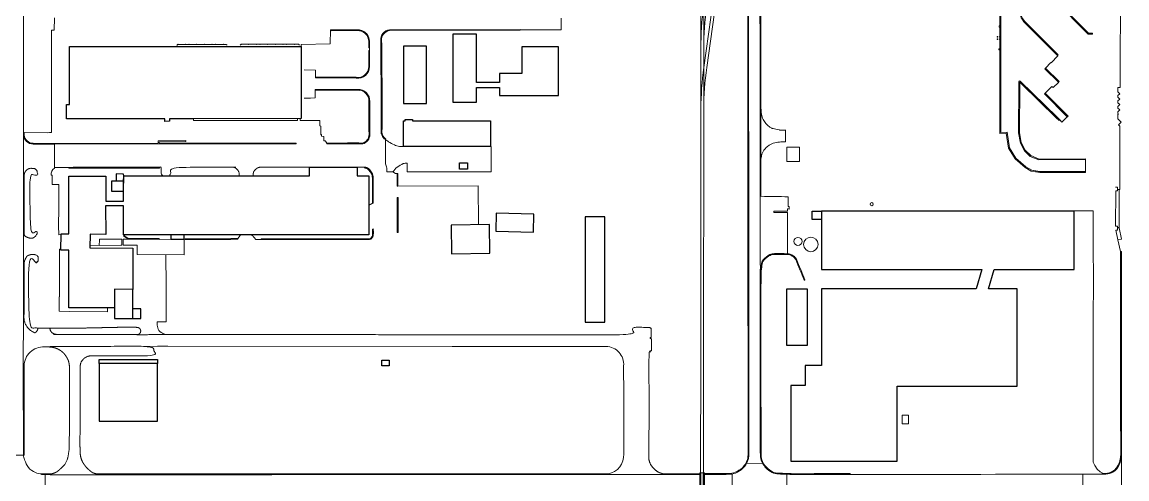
# Model space of a CAD drawing. Header units: millimetres. Extents: x 0 to 840, y 0 to 594.
# Drawn here: x 712.46 to 747.26, y 141.43 to 155.8 of the extents above; entities that cross this region are included whole.
import ezdxf

# ---------------------------------------------------------------- set-up
doc = ezdxf.new("R2010")
doc.units = ezdxf.units.MM
doc.layers.add('AC-0000-BESTAAND-co-06', color=1, linetype='Continuous')

msp = doc.modelspace()

# ---------------------------------------------------------------- linework, layer by layer
at = {"layer": 'AC-0000-BESTAAND-co-06', "linetype": 'Continuous', "lineweight": 13, "transparency": 33554687}
for p, q in [((729.442, 155.927), (729.442, 155.562)), ((724.033, 155.562), (729.442, 155.562)), ((721.348, 154.3), (721.706, 154.291)), ((721.219, 152.766), (721.219, 152.708)), ((746.971, 149.342), (747.024, 149.343)), ((747.019, 149.329), (746.971, 149.32)), ((719.252, 148.971), (719.349, 149.111)), ((747.098, 140.255), (747.094, 142.23)), ((735.282, 141.915), (735.789, 141.922)), ((736.552, 141.576), (736.556, 141.202))]:
    msp.add_line(p, q, dxfattribs=at)
at = {"layer": 'AC-0000-BESTAAND-co-06', "linetype": 'Continuous', "lineweight": 13, "transparency": 33554687, "flags": 128}
for points in [[(733.847, 154.975), (733.846, 162.846), (733.846, 164.163), (733.855, 180.526), (733.857, 181.816), (733.856, 183.302), (733.855, 184.029), (733.855, 185.349), (733.86, 189.422), (733.859, 191.528), (733.86, 192.82), (733.862, 199.331), (733.86, 200.628), (733.862, 201.931), (733.857, 220.789)], [(733.938, 154.975), (733.935, 156.29), (733.938, 162.847), (733.938, 164.162), (733.948, 181.824), (733.948, 182.005), (733.947, 183.304), (733.944, 184.02), (733.942, 185.344), (733.951, 189.418), (733.95, 191.526), (733.95, 192.834), (733.952, 199.332), (733.952, 201.936), (733.947, 220.791)], [(712.515, 161.717), (712.507, 160.647), (712.506, 157.796), (712.511, 156.608), (712.508, 156.37), (712.506, 156.341), (712.507, 152.327), (712.507, 152.241), (712.505, 152.099), (712.504, 150.974), (712.506, 149.202), (712.506, 148.229), (712.505, 146.618), (712.506, 146.593), (712.503, 144.986)], [(735.738, 150.322), (735.714, 150.322), (735.711, 150.555), (735.709, 153.99), (735.707, 157.51), (735.709, 160.357), (735.708, 160.391), (735.707, 160.572), (735.731, 160.571), (735.732, 160.399), (735.731, 157.51), (735.733, 153.99), (735.735, 150.555), (735.738, 150.322)], [(747.05, 153.747), (747.058, 157.109)], [(713.387, 152.325), (713.387, 155.546), (713.477, 155.553), (713.489, 155.933)], [(743.29, 156.18), (743.291, 153.752), (743.289, 152.331), (743.491, 152.337), (743.566, 151.847), (743.762, 151.524), (744.077, 151.245), (744.268, 151.14), (744.523, 151.097), (745.963, 151.097), (745.963, 151.068), (745.604, 151.068), (744.52, 151.067), (744.253, 151.114), (744.058, 151.223), (743.742, 151.502), (743.535, 151.841), (743.466, 152.307), (743.258, 152.301), (743.262, 153.751), (743.261, 154.925)], [(743.26, 155.681), (743.26, 156.204)], [(722.179, 155.556), (722.173, 155.115), (721.257, 155.1), (721.257, 155.038)], [(743.261, 155.351), (743.26, 155.645)], [(744.019, 155.809), (745.073, 154.748), (745.088, 154.736), (744.877, 154.525), (744.873, 154.53), (744.705, 154.358), (744.684, 154.337), (745.106, 153.911), (745.109, 153.907), (744.941, 153.74), (744.903, 153.775), (744.691, 153.564), (744.668, 153.543), (745.348, 152.866), (745.386, 152.826), (745.214, 152.657), (745.147, 152.724), (745.063, 152.809), (743.907, 153.947), (743.869, 153.957), (743.856, 153.925), (743.856, 153.825), (743.853, 152.314), (743.909, 151.997), (744.038, 151.754), (744.217, 151.579), (744.494, 151.465), (745.951, 151.475)], [(743.261, 155.273), (743.261, 155.333)], [(743.261, 154.961), (743.261, 155.255)], [(713.868, 152.758), (713.867, 153.205), (713.961, 153.205), (713.959, 155.032), (721.257, 155.038)], [(717.334, 155.071), (717.364, 155.101), (718.894, 155.102), (718.924, 155.072)], [(721.203, 155.075), (721.173, 155.105), (719.361, 155.105), (719.331, 155.075)], [(747.05, 153.747), (746.982, 153.747), (746.981, 153.605), (747.038, 153.548), (746.981, 153.489), (746.981, 153.437), (747.037, 153.378), (746.981, 153.32), (746.981, 153.267), (747.039, 153.208), (746.98, 153.152), (746.98, 153.099), (747.038, 153.038), (746.979, 152.981), (746.98, 152.929), (746.995, 152.912), (746.98, 152.894), (746.979, 152.758), (747.081, 152.657), (746.996, 152.573), (747.038, 152.529), (747.044, 150.538), (746.969, 150.538), (746.969, 150.613), (746.904, 150.612)], [(733.927, 139.647), (733.927, 140.965), (733.93, 145.963), (733.936, 152.104), (733.937, 153.063)], [(735.747, 151.527), (735.735, 151.525), (735.734, 153.06), (735.741, 153.06)], [(736.514, 152.405), (736.322, 152.405), (736.322, 152.413), (736.247, 152.423), (736.208, 152.43), (736.159, 152.44), (736.118, 152.451), (736.095, 152.46), (736.078, 152.467), (736.062, 152.475), (736.042, 152.485), (736.016, 152.5), (735.992, 152.517), (735.965, 152.538), (735.932, 152.567), (735.887, 152.614), (735.845, 152.67), (735.81, 152.733), (735.79, 152.783), (735.767, 152.852), (735.755, 152.906), (735.747, 152.957), (735.742, 153.011), (735.741, 153.037), (735.741, 153.06), (735.734, 153.06)], [(713.868, 152.758), (716.96, 152.761), (716.96, 152.68), (717.105, 152.681), (717.105, 152.762), (717.867, 152.762), (717.867, 152.702), (721.14, 152.706), (721.14, 152.766)], [(713.387, 152.325), (713.332, 152.324), (713.253, 152.323), (712.531, 152.327), (712.507, 152.327)], [(736.514, 152.41), (736.514, 152.405), (736.513, 152.036)], [(745.963, 151.097), (745.96, 151.475)], [(713.936, 151.233), (716.798, 151.236), (716.798, 151.212), (713.936, 151.209), (713.936, 151.233)], [(724.147, 151.093), (724.229, 151.044), (724.28, 151.044), (724.28, 150.642), (726.826, 150.649), (726.837, 149.453), (726.837, 149.427)], [(712.506, 149.202), (712.504, 150.974), (712.532, 150.974), (712.53, 149.205), (712.506, 149.202)], [(746.97, 150.538), (746.969, 150.492), (746.913, 150.492), (746.903, 149.381), (746.971, 149.381), (746.971, 149.261), (746.912, 149.261), (746.978, 148.95), (747.06, 148.585), (747.091, 148.586), (747.094, 142.23)], [(747.024, 150.538), (747.024, 149.343), (747.019, 149.329), (747.096, 148.977), (746.978, 148.95)], [(724.279, 150.28), (724.28, 149.178), (724.31, 149.178), (724.311, 149.199), (724.31, 150.28), (724.279, 150.28)], [(745.605, 148.022), (745.604, 149.858), (745.613, 149.861), (745.726, 149.863), (746.205, 149.863), (746.205, 148.251), (746.207, 148.188), (746.2, 145.924), (746.204, 141.959), (746.252, 141.854), (746.328, 141.741), (746.42, 141.655), (746.484, 141.621), (746.484, 141.604), (746.486, 141.58)], [(714.89, 148.779), (714.602, 148.789)], [(712.529, 146.618), (712.53, 148.234), (712.506, 148.236), (712.505, 146.618), (712.529, 146.618)], [(712.139, 145.359), (712.138, 142.931), (712.14, 142.182), (712.505, 142.183), (712.503, 144.986)], [(740.389, 143.169), (740.388, 143.436), (740.18, 143.435), (740.183, 143.166), (740.389, 143.169)], [(713.073, 141.594), (713.074, 141.568), (713.187, 141.566), (713.353, 141.562), (713.354, 141.587), (713.187, 141.59), (713.073, 141.594)], [(733.756, 141.573), (732.648, 141.571), (730.925, 141.567), (714.845, 141.562), (713.353, 141.562), (713.187, 141.566)], [(732.648, 141.571), (733.81, 141.573), (733.81, 141.597), (732.648, 141.595), (732.648, 141.571)], [(733.831, 141.146), (733.811, 141.146), (733.81, 141.624), (733.83, 141.624), (733.831, 141.146)], [(733.811, 141.194), (733.81, 141.573)], [(733.921, 141.145), (733.845, 141.145), (733.847, 141.624), (733.921, 141.625), (733.921, 141.145)], [(733.954, 141.145), (733.936, 141.145), (733.936, 141.625), (733.954, 141.624), (733.954, 141.145)], [(733.954, 141.194), (733.954, 141.573)], [(734.828, 141.585), (734.828, 141.168)], [(745.871, 141.577), (745.88, 141.202), (745.602, 141.204)]]:
    msp.add_lwpolyline(points, dxfattribs=at)
for points in [[(747.264, 161.149, -0.13386), (747.078, 160.9), (747.077, 160.9, -0.14055), (746.969, 160.852), (746.969, 160.852), (746.529, 160.86), (746.47, 160.856), (746.169, 160.831), (744.407, 160.688), (744.407, 160.688, 0.180491), (743.622, 160.371), (743.622, 160.371, 0.168279), (743.296, 159.695), (743.296, 159.695), (743.29, 156.18), (743.291, 153.752), (743.289, 152.331), (743.491, 152.337), (743.566, 151.847), (743.762, 151.524), (744.077, 151.245), (744.267, 151.14), (744.523, 151.096), (745.954, 151.096)], [(733.847, 153.066), (733.847, 154.975), (733.847, 154.975, -0.036831), (733.935, 156.29), (733.935, 156.29), (734.051, 157.088), (734.237, 158.392), (734.462, 159.952)], [(734.141, 157.074), (734.026, 156.282), (734.026, 156.282, 0.03758), (733.938, 154.975), (733.938, 154.975), (733.937, 154.375), (733.937, 153.063)], [(733.837, 140.966), (733.84, 145.967), (733.846, 152.104), (733.847, 153.066), (733.847, 153.066, -0.034508), (733.937, 154.375), (733.937, 154.375), (734.236, 156.474)], [(733.937, 153.063, -0.035458), (734.028, 154.374), (734.028, 154.374), (734.329, 156.481)], [(721.706, 154.291), (721.703, 154.044), (722.989, 154.041), (722.989, 154.041, 0.463989), (723.41, 154.401), (723.41, 154.401), (723.407, 154.913), (723.407, 154.941)], [(721.349, 153.41), (721.554, 153.414), (721.697, 153.416), (721.697, 153.679), (723.034, 153.681), (723.034, 153.681, -0.459051), (723.415, 153.301), (723.415, 153.301), (723.417, 152.261), (723.417, 152.261, -0.344817), (723.193, 151.97), (723.193, 151.97), (723.068, 151.975), (722.059, 151.974), (722.061, 151.998), (722.024, 152.055), (722.023, 152.071), (721.969, 152.071), (721.969, 152.208), (721.959, 152.208), (721.897, 152.21), (721.895, 152.261), (721.879, 152.26), (721.879, 152.529), (721.844, 152.535), (721.843, 152.708), (721.548, 152.708), (721.219, 152.708)], [(712.507, 152.327), (712.507, 152.241), (712.507, 152.241, 0.391313), (712.814, 151.966), (712.814, 151.966), (713.485, 151.964), (713.483, 151.207, 0.268138), (713.383, 150.99), (713.383, 150.99), (713.413, 150.991), (713.413, 150.693), (713.618, 150.693), (713.618, 150.663), (713.617, 149.949), (713.615, 149.395), (713.617, 149.113), (713.691, 149.115), (713.689, 148.66), (713.64, 148.659), (713.641, 147.164), (713.641, 147.157), (713.629, 147.157), (713.629, 147.139), (713.628, 146.704), (713.943, 146.702), (713.943, 146.696), (715.154, 146.691), (715.154, 146.811)], [(715.658, 149.081), (715.678, 149.101), (715.678, 149.101, 0.192584), (715.863, 148.996), (715.863, 148.996), (716.778, 148.996), (716.778, 148.965), (715.858, 148.972), (715.858, 148.972, -0.161367), (715.658, 149.081)], [(712.503, 144.986), (712.528, 144.986), (712.528, 144.986, -0.419853), (713.166, 145.588), (713.166, 145.588), (713.57, 145.595), (714.166, 145.597), (716.726, 145.608), (717.052, 145.611), (726.012, 145.602), (729.944, 145.599), (730.002, 145.599), (730.378, 145.599), (730.861, 145.599), (730.861, 145.599, -0.42789), (731.413, 144.987), (731.413, 144.987), (731.415, 144.073), (731.417, 142.441), (731.415, 142.211), (731.415, 142.211, -0.379434), (730.925, 141.593), (730.925, 141.593), (730.925, 141.567)]]:
    msp.add_lwpolyline(points, format="xyb", dxfattribs=at)
for points in [[(744.728, 156.403), (744.707, 156.38), (743.956, 157.132), (743.891, 157.196), (743.892, 157.112), (743.904, 156.166), (743.904, 156.166, 0.151114), (744.041, 155.828), (744.041, 155.828), (745.095, 154.768), (745.073, 154.748), (744.019, 155.809), (744.019, 155.809, -0.159011), (743.874, 156.169), (743.874, 156.169), (743.861, 157.198), (743.881, 157.228), (743.913, 157.218)], [(723.908, 152.108), (723.926, 152.124), (723.926, 152.124, -0.326533), (723.801, 152.422), (723.802, 152.421), (723.802, 153.17), (723.793, 154.94), (723.792, 155.107), (723.79, 155.212), (723.79, 155.212, -0.403093), (724.038, 155.538), (724.038, 155.538), (728.154, 155.543), (728.154, 155.567), (724.033, 155.562), (724.033, 155.562, 0.403093), (723.768, 155.222), (723.768, 155.107), (723.778, 153.17), (723.778, 152.419), (723.778, 152.419, 0.326533), (723.908, 152.108), (723.908, 152.108)], [(721.703, 154.068), (721.703, 154.044), (722.989, 154.041), (722.989, 154.041, 0.463989), (723.41, 154.401), (723.41, 154.401), (723.407, 154.913), (723.383, 154.913), (723.386, 154.406), (723.386, 154.406, -0.463989), (722.986, 154.065), (722.986, 154.065), (721.727, 154.068)], [(721.697, 153.679), (721.697, 153.655), (722.913, 153.656), (723.03, 153.657), (723.03, 153.657, -0.459051), (723.391, 153.296), (723.391, 153.296), (723.391, 152.934), (723.39, 152.411), (723.393, 152.266), (723.393, 152.266, -0.344817), (723.188, 151.994), (723.188, 151.994), (723.069, 151.999), (722.712, 151.999), (722.559, 151.997), (722.061, 151.998), (722.059, 151.974), (723.068, 151.975), (723.193, 151.97), (723.193, 151.97, 0.344817), (723.417, 152.261), (723.417, 152.261), (723.415, 153.301), (723.415, 153.301, 0.459051), (723.034, 153.681), (723.034, 153.681)], [(721.1, 151.974), (713.485, 151.964), (712.814, 151.966), (712.814, 151.966, -0.391313), (712.507, 152.241), (712.507, 152.241), (712.507, 152.327), (712.531, 152.327), (712.531, 152.247), (712.531, 152.247, 0.391313), (712.818, 151.99), (712.818, 151.99), (713.485, 151.988), (716.755, 151.991), (716.755, 152.062), (717.624, 152.073), (717.627, 152.041), (716.791, 152.038), (716.783, 152.038), (716.78, 151.991), (717.675, 151.992), (721.1, 151.998)]]:
    msp.add_lwpolyline(points, format="xyb", close=True, dxfattribs=at)
for points in [[(744.472, 157.043), (746.051, 155.453), (746.184, 155.453), (746.184, 155.423), (746.039, 155.423), (745.012, 156.458), (744.898, 156.573), (744.451, 157.023)], [(743.278, 155.681), (743.278, 155.645), (743.242, 155.645), (743.242, 155.681)], [(743.194, 155.333), (743.194, 155.351), (743.176, 155.351), (743.176, 155.333)], [(743.194, 155.255), (743.194, 155.273), (743.176, 155.273), (743.176, 155.255)], [(743.272, 155.333), (743.272, 155.351), (743.254, 155.351), (743.254, 155.333)], [(743.272, 155.255), (743.272, 155.273), (743.254, 155.273), (743.254, 155.255)], [(717.373, 155.104), (717.379, 155.104), (717.379, 155.098), (717.373, 155.098)], [(717.481, 155.104), (717.487, 155.104), (717.487, 155.098), (717.481, 155.098)], [(717.601, 155.104), (717.607, 155.104), (717.607, 155.098), (717.601, 155.098)], [(717.721, 155.104), (717.727, 155.104), (717.727, 155.098), (717.721, 155.098)], [(717.841, 155.104), (717.847, 155.104), (717.847, 155.098), (717.841, 155.098)], [(717.961, 155.104), (717.967, 155.104), (717.967, 155.098), (717.961, 155.098)], [(718.081, 155.104), (718.087, 155.104), (718.087, 155.098), (718.081, 155.098)], [(718.201, 155.105), (718.207, 155.105), (718.207, 155.099), (718.201, 155.099)], [(718.321, 155.105), (718.327, 155.105), (718.327, 155.099), (718.321, 155.099)], [(718.441, 155.105), (718.447, 155.105), (718.447, 155.099), (718.441, 155.099)], [(718.561, 155.105), (718.567, 155.105), (718.567, 155.099), (718.561, 155.099)], [(718.681, 155.105), (718.687, 155.105), (718.687, 155.099), (718.681, 155.099)], [(718.801, 155.105), (718.807, 155.105), (718.807, 155.099), (718.801, 155.099)], [(718.879, 155.105), (718.885, 155.105), (718.885, 155.099), (718.879, 155.099)], [(719.37, 155.108), (719.376, 155.108), (719.376, 155.102), (719.37, 155.102)], [(719.478, 155.108), (719.484, 155.108), (719.484, 155.102), (719.478, 155.102)], [(719.598, 155.108), (719.604, 155.108), (719.604, 155.102), (719.598, 155.102)], [(719.718, 155.108), (719.724, 155.108), (719.724, 155.102), (719.718, 155.102)], [(719.838, 155.108), (719.844, 155.108), (719.844, 155.102), (719.838, 155.102)], [(719.958, 155.108), (719.964, 155.108), (719.964, 155.102), (719.958, 155.102)], [(720.078, 155.108), (720.084, 155.108), (720.084, 155.102), (720.078, 155.102)], [(720.198, 155.108), (720.204, 155.108), (720.204, 155.102), (720.198, 155.102)], [(720.318, 155.108), (720.324, 155.108), (720.324, 155.102), (720.318, 155.102)], [(720.438, 155.108), (720.444, 155.108), (720.444, 155.102), (720.438, 155.102)], [(720.558, 155.108), (720.564, 155.108), (720.564, 155.102), (720.558, 155.102)], [(720.678, 155.108), (720.684, 155.108), (720.684, 155.102), (720.678, 155.102)], [(720.798, 155.108), (720.804, 155.108), (720.804, 155.102), (720.798, 155.102)], [(720.918, 155.108), (720.924, 155.108), (720.924, 155.102), (720.918, 155.102)], [(721.038, 155.108), (721.044, 155.108), (721.044, 155.102), (721.038, 155.102)], [(721.158, 155.108), (721.164, 155.108), (721.164, 155.102), (721.158, 155.102)], [(743.267, 154.961), (743.267, 154.925), (743.231, 154.925), (743.231, 154.961)], [(744.705, 154.358), (745.127, 153.936), (745.106, 153.911), (744.684, 154.337)], [(745.04, 152.787), (745.126, 152.702), (745.147, 152.724), (745.063, 152.809), (743.907, 153.947), (743.869, 153.957), (743.856, 153.925), (743.856, 153.825), (743.853, 152.314), (743.909, 151.997), (744.038, 151.754), (744.217, 151.579), (744.494, 151.465), (745.96, 151.475), (745.96, 151.505), (744.496, 151.494), (744.233, 151.606), (744.061, 151.775), (743.936, 152.012), (743.882, 152.319), (743.887, 153.83), (743.888, 153.925), (743.948, 153.864)], [(744.691, 153.564), (744.668, 153.543), (745.386, 152.826), (745.39, 152.822), (745.411, 152.844), (745.386, 152.869)], [(736.949, 151.865), (736.554, 151.865), (736.554, 151.412), (736.949, 151.412)], [(724.304, 151.044), (724.28, 151.044), (724.28, 150.642), (724.304, 150.642)], [(715.579, 148.78), (715.604, 148.78), (715.604, 148.972), (715.604, 148.972), (715.17, 148.972), (714.9, 148.972), (714.898, 148.944), (714.89, 148.779)], [(719.252, 148.971), (717.528, 148.964), (717.157, 148.963), (715.858, 148.972), (715.646, 148.972), (715.646, 148.972), (715.646, 148.78), (716.087, 148.78), (716.085, 148.489), (717.573, 148.485), (717.573, 148.964)], [(717.602, 148.965), (719.044, 148.968), (719.252, 148.971), (719.251, 148.995), (719.044, 148.992), (717.602, 148.988)], [(712.503, 144.986), (712.505, 142.183), (712.529, 142.183), (712.528, 144.986)], [(714.845, 141.562), (714.846, 141.586), (720.327, 141.587), (720.327, 141.587), (726.373, 141.591), (730.925, 141.593), (730.925, 141.567), (726.373, 141.567), (720.327, 141.563)]]:
    msp.add_lwpolyline(points, close=True, dxfattribs=at)
at = {"layer": 'AC-0000-BESTAAND-co-06', "linetype": 'Continuous', "lineweight": 30, "transparency": 33554687, "flags": 128}
for points in [[(726.776, 155.424), (726.033, 155.424), (726.033, 153.287), (726.776, 153.287), (726.776, 153.744), (727.506, 153.744), (727.506, 153.498), (729.358, 153.498), (729.358, 155.029), (728.203, 155.029), (728.203, 154.19), (727.506, 154.19), (727.506, 153.9), (726.776, 153.9)], [(726.016, 152.694), (727.215, 152.696), (727.217, 151.892), (724.481, 151.888), (724.48, 152.691), (724.53, 152.691), (724.53, 152.733), (724.764, 152.733), (724.764, 152.691)], [(727.386, 149.22), (728.573, 149.19), (728.588, 149.756), (727.4, 149.787)], [(730.819, 149.677), (730.203, 149.677), (730.203, 146.366), (730.819, 146.366)], [(745.604, 149.858), (737.645, 149.858), (737.645, 148.022), (742.695, 148.022), (742.519, 147.411), (737.645, 147.411), (737.645, 144.998), (737.127, 144.998), (737.127, 144.365), (736.679, 144.365), (736.679, 141.985), (740.025, 141.985), (740.025, 144.352), (743.812, 144.352), (743.812, 147.411), (742.9, 147.411), (743.08, 148.022), (745.604, 148.022)], [(717.572, 149.112), (717.152, 149.112), (717.152, 148.976), (717.572, 148.976)], [(723.793, 145.165), (724.026, 145.167), (724.028, 144.991), (723.794, 144.989)]]:
    msp.add_lwpolyline(points, close=True, dxfattribs=at)
for points in [[(713.868, 152.758), (713.867, 153.205), (713.961, 153.205), (713.959, 155.032), (721.257, 155.038), (721.26, 154.547), (721.259, 153.41), (721.26, 152.766), (717.105, 152.762), (717.105, 152.681), (716.96, 152.68), (716.96, 152.761), (713.868, 152.758)], [(724.479, 153.238), (725.203, 153.239), (725.2, 155.049), (724.478, 155.049), (724.479, 153.238)], [(715.657, 149.113), (715.657, 150.025), (715.091, 150.025), (715.099, 149.119), (714.604, 149.131), (714.602, 148.696), (715.952, 148.687), (715.95, 147.395), (715.38, 147.396), (715.379, 146.815), (715.25, 146.815), (715.153, 146.811), (713.935, 146.812), (713.932, 148.628), (713.689, 148.627), (713.691, 149.145), (713.933, 149.146), (713.939, 150.956), (715.101, 150.956), (715.1, 150.168), (715.663, 150.167), (715.66, 150.484), (715.665, 150.964), (719.981, 150.967), (721.514, 150.962), (721.514, 151.236), (723.02, 151.241), (723.02, 150.962), (723.386, 150.962), (723.386, 149.546), (723.387, 149.303), (723.385, 149.109), (715.657, 149.113)], [(726.246, 151.375), (726.497, 151.375), (726.495, 151.176), (726.244, 151.178), (726.246, 151.375)], [(715.427, 150.802), (715.278, 150.801), (715.277, 150.483), (715.66, 150.484), (715.663, 150.803), (715.427, 150.802)], [(715.663, 150.803), (715.665, 150.964), (715.663, 151.022), (715.427, 151.024), (715.427, 150.802)], [(737.645, 149.854), (737.645, 149.594), (737.348, 149.592), (737.346, 149.859), (737.645, 149.854)], [(725.993, 148.516), (727.197, 148.528), (727.188, 149.431), (725.984, 149.419), (725.993, 148.516)], [(715.95, 147.395), (715.38, 147.396), (715.379, 146.815), (715.379, 146.476), (715.949, 146.476), (715.949, 146.783), (715.95, 147.395)], [(736.557, 147.413), (737.197, 147.413), (737.196, 145.629), (736.557, 145.631), (736.557, 147.413)], [(715.949, 146.476), (716.207, 146.476), (716.207, 146.782), (715.949, 146.782)], [(714.892, 145.063), (714.892, 145.183), (716.729, 145.184), (716.729, 145.064)], [(714.892, 145.063), (714.892, 144.17), (714.891, 143.248), (715.508, 143.246), (716.729, 143.249), (716.729, 145.064), (714.892, 145.063)]]:
    msp.add_lwpolyline(points, dxfattribs=at)
at = {"layer": 'AC-0000-BESTAAND-co-06', "linetype": 'Continuous', "lineweight": 0, "transparency": 33554687, "flags": 128}
msp.add_lwpolyline([(713.341, 146.174), (712.964, 146.177)], dxfattribs=at)
at = {"layer": 'AC-0000-BESTAAND-co-06', "linetype": 'Continuous', "lineweight": 13, "transparency": 33554687}
for centre, radius in [((739.226, 150.074), 0.0493), ((736.904, 148.903), 0.127), ((737.308, 148.807), 0.228)]:
    msp.add_circle(centre, radius, dxfattribs=at)
at = {"layer": 'AC-0000-BESTAAND-co-06', "linetype": 'Continuous', "lineweight": 13, "transparency": 33554687, "extrusion": (0, 0, -1)}
msp.add_arc((-724.078, 155.254), 0.311, 354.0479, 81.8645, dxfattribs=at)
at = {"layer": 'AC-0000-BESTAAND-co-06', "linetype": 'Continuous', "lineweight": 13, "transparency": 33554687}
for points, knots in [([(735.709, 160.357), (735.708, 159.408), (735.708, 158.459), (735.707, 157.51), (735.708, 156.336), (735.709, 155.163), (735.709, 153.99), (735.71, 152.845), (735.71, 151.7), (735.711, 150.555), (735.712, 150.478), (735.713, 150.4), (735.714, 150.322), (735.715, 149.576), (735.716, 148.829), (735.718, 148.082), (735.716, 147.847), (735.715, 147.612), (735.713, 147.378), (735.714, 146.65), (735.714, 145.923), (735.714, 145.195), (735.714, 144.877), (735.714, 144.559), (735.714, 144.241), (735.715, 143.595), (735.716, 142.95), (735.717, 142.304), (735.716, 142.245), (735.718, 142.177), (735.724, 142.118), (735.731, 142.053), (735.757, 141.985), (735.789, 141.922), (735.816, 141.869), (735.849, 141.827), (735.89, 141.784), (735.951, 141.721), (736.023, 141.673), (736.092, 141.633), (736.145, 141.601), (736.229, 141.59), (736.282, 141.588), (736.372, 141.585), (736.462, 141.581), (736.552, 141.578), (736.612, 141.576), (736.672, 141.574), (736.732, 141.572), (737.337, 141.572), (737.943, 141.572), (738.549, 141.573), (740.989, 141.574), (743.43, 141.576), (745.871, 141.577), (746.076, 141.578), (746.281, 141.579), (746.486, 141.58), (746.551, 141.577), (746.647, 141.582), (746.714, 141.599), (746.795, 141.619), (746.887, 141.667), (746.949, 141.751), (747.042, 141.879), (747.076, 142.019), (747.09, 142.155), (747.093, 142.179), (747.095, 142.207), (747.094, 142.23)], [0, 0, 0, 0, 0.027778, 0.027778, 0.027778, 0.055556, 0.055556, 0.055556, 0.083333, 0.083333, 0.083333, 0.111111, 0.111111, 0.111111, 0.138889, 0.138889, 0.138889, 0.166667, 0.166667, 0.166667, 0.194444, 0.194444, 0.194444, 0.222222, 0.222222, 0.222222, 0.25, 0.25, 0.25, 0.295983, 0.295983, 0.295983, 0.347169, 0.347169, 0.347169, 0.389383, 0.389383, 0.389383, 0.451612, 0.451612, 0.451612, 0.5, 0.5, 0.5, 0.55, 0.55, 0.55, 0.6, 0.6, 0.6, 0.65, 0.65, 0.65, 0.7, 0.7, 0.7, 0.75, 0.75, 0.75, 0.80652, 0.80652, 0.80652, 0.875606, 0.875606, 0.875606, 0.981296, 0.981296, 0.981296, 1, 1, 1, 1]), ([(733.954, 141.573), (733.954, 141.573), (734.156, 141.573), (734.358, 141.574), (734.56, 141.574), (734.611, 141.575), (734.663, 141.575), (734.714, 141.576), (734.779, 141.576), (734.874, 141.587), (734.938, 141.617), (735.016, 141.653), (735.099, 141.701), (735.168, 141.767), (735.215, 141.812), (735.251, 141.859), (735.282, 141.915), (735.31, 141.967), (735.33, 142.021), (735.343, 142.074), (735.352, 142.115), (735.357, 142.163), (735.356, 142.204), (735.355, 143.928), (735.354, 145.652), (735.352, 147.377), (735.352, 148.435), (735.352, 149.493), (735.352, 150.552), (735.351, 151.693), (735.35, 152.834), (735.349, 153.974), (735.347, 155.135), (735.346, 156.296), (735.345, 157.457), (735.346, 158.166), (735.346, 158.875), (735.347, 159.584), (735.347, 159.59), (735.347, 159.596), (735.347, 159.602), (735.347, 159.656), (735.347, 159.71), (735.348, 159.763), (735.34, 159.764), (735.332, 159.764), (735.324, 159.764), (735.324, 159.707), (735.325, 159.65), (735.325, 159.593), (735.323, 158.881), (735.322, 158.169), (735.321, 157.457), (735.322, 156.296), (735.323, 155.135), (735.325, 153.974), (735.326, 152.833), (735.327, 151.693), (735.328, 150.552), (735.328, 149.493), (735.328, 148.435), (735.328, 147.377), (735.33, 145.653), (735.331, 143.929), (735.332, 142.205), (735.333, 142.166), (735.328, 142.119), (735.319, 142.08), (735.307, 142.029), (735.287, 141.977), (735.261, 141.927), (735.231, 141.873), (735.196, 141.828), (735.151, 141.785), (735.084, 141.721), (735.005, 141.675), (734.929, 141.64), (734.867, 141.61), (734.774, 141.6), (734.712, 141.6), (734.661, 141.599), (734.611, 141.599), (734.56, 141.598), (734.358, 141.598), (734.156, 141.597), (733.954, 141.597), (733.954, 141.589), (733.954, 141.581), (733.954, 141.573)], [0, 0, 0, 0, 0.05, 0.1, 0.1, 0.1, 0.2, 0.2, 0.2, 0.246082, 0.246082, 0.246082, 0.301423, 0.301423, 0.301423, 0.339311, 0.339311, 0.339311, 0.373742, 0.373742, 0.373742, 0.4, 0.4, 0.4, 0.414286, 0.414286, 0.414286, 0.428571, 0.428571, 0.428571, 0.442857, 0.442857, 0.442857, 0.457143, 0.457143, 0.457143, 0.471429, 0.471429, 0.471429, 0.485714, 0.485714, 0.485714, 0.5, 0.5, 0.5, 0.514286, 0.514286, 0.514286, 0.528571, 0.528571, 0.528571, 0.542857, 0.542857, 0.542857, 0.557143, 0.557143, 0.557143, 0.571429, 0.571429, 0.571429, 0.585714, 0.585714, 0.585714, 0.6, 0.6, 0.6, 0.626278, 0.626278, 0.626278, 0.660553, 0.660553, 0.660553, 0.698223, 0.698223, 0.698223, 0.753697, 0.753697, 0.753697, 0.8, 0.8, 0.8, 0.866667, 0.866667, 0.866667, 0.933333, 0.933333, 0.933333, 1, 1, 1, 1]), ([(735.347, 159.602), (735.346, 158.887), (735.346, 158.172), (735.345, 157.457), (735.346, 156.296), (735.347, 155.135), (735.349, 153.974), (735.35, 152.834), (735.351, 151.693), (735.352, 150.552), (735.352, 149.493), (735.352, 148.435), (735.352, 147.377), (735.354, 145.652), (735.355, 143.928), (735.356, 142.204), (735.357, 142.163), (735.352, 142.115), (735.343, 142.074), (735.33, 142.021), (735.31, 141.967), (735.282, 141.915), (735.251, 141.859), (735.215, 141.812), (735.168, 141.767), (735.099, 141.701), (735.016, 141.653), (734.938, 141.617), (734.874, 141.587), (734.779, 141.576), (734.714, 141.576), (734.663, 141.575), (734.611, 141.575), (734.56, 141.574), (734.358, 141.574), (734.156, 141.573), (733.954, 141.573)], [0, 0, 0, 0, 0.066667, 0.066667, 0.066667, 0.133333, 0.133333, 0.133333, 0.2, 0.2, 0.2, 0.266667, 0.266667, 0.266667, 0.333333, 0.333333, 0.333333, 0.377097, 0.377097, 0.377097, 0.434482, 0.434482, 0.434482, 0.497628, 0.497628, 0.497628, 0.589864, 0.589864, 0.589864, 0.666667, 0.666667, 0.666667, 0.833333, 0.833333, 0.833333, 1, 1, 1, 1]), ([(723.407, 154.941), (723.407, 154.957), (723.408, 154.972), (723.408, 154.988), (723.407, 155.06), (723.407, 155.131), (723.406, 155.203), (723.403, 155.253), (723.387, 155.36), (723.339, 155.41), (723.303, 155.449), (723.256, 155.492), (723.211, 155.517), (723.148, 155.55), (723.044, 155.562), (722.983, 155.561), (722.715, 155.56), (722.447, 155.558), (722.179, 155.556)], [0, 0, 0, 0, 0.166667, 0.166667, 0.166667, 0.333333, 0.333333, 0.333333, 0.451006, 0.451006, 0.451006, 0.541249, 0.541249, 0.541249, 0.666667, 0.666667, 0.666667, 1, 1, 1, 1]), ([(722.983, 155.561), (722.983, 155.561), (723.044, 155.562), (723.148, 155.55), (723.211, 155.517), (723.256, 155.492), (723.303, 155.449), (723.339, 155.41), (723.387, 155.36), (723.403, 155.253), (723.406, 155.203), (723.407, 155.131), (723.407, 155.06), (723.408, 154.988), (723.4, 154.988), (723.392, 154.988), (723.384, 154.988), (723.383, 155.058), (723.383, 155.129), (723.382, 155.199), (723.379, 155.246), (723.364, 155.348), (723.319, 155.396), (723.285, 155.432), (723.242, 155.472), (723.2, 155.494), (723.14, 155.527), (723.04, 155.538), (722.981, 155.537), (722.719, 155.536), (722.458, 155.534), (722.197, 155.532), (722.196, 155.54), (722.196, 155.548), (722.196, 155.556), (722.459, 155.558), (722.721, 155.56), (722.983, 155.561)], [0, 0, 0, 0, 0.031354, 0.062709, 0.062709, 0.062709, 0.107831, 0.107831, 0.107831, 0.166667, 0.166667, 0.166667, 0.333333, 0.333333, 0.333333, 0.416667, 0.416667, 0.416667, 0.5, 0.5, 0.5, 0.559052, 0.559052, 0.559052, 0.602921, 0.602921, 0.602921, 0.666667, 0.666667, 0.666667, 0.75, 0.75, 0.75, 0.833333, 0.833333, 0.833333, 1, 1, 1, 1]), ([(723.908, 152.108), (723.908, 151.854), (723.908, 151.601), (723.908, 151.348), (723.922, 151.302), (723.936, 151.256), (723.95, 151.21), (723.95, 151.17), (723.95, 151.129), (723.949, 151.089), (724.015, 151.09), (724.081, 151.091), (724.147, 151.093), (724.182, 151.128), (724.226, 151.199), (724.281, 151.235), (724.344, 151.276), (724.408, 151.322), (724.472, 151.349), (724.507, 151.363), (724.557, 151.368), (724.592, 151.367), (724.593, 151.275), (724.593, 151.182), (724.594, 151.09), (724.902, 151.091), (725.211, 151.091), (725.519, 151.092), (726.094, 151.092), (726.668, 151.092), (727.243, 151.092), (727.243, 151.359), (727.242, 151.625), (727.242, 151.892), (726.278, 151.89), (725.314, 151.888), (724.35, 151.887)], [0, 0, 0, 0, 0.083333, 0.083333, 0.083333, 0.166667, 0.166667, 0.166667, 0.25, 0.25, 0.25, 0.333333, 0.333333, 0.333333, 0.454285, 0.454285, 0.454285, 0.59163, 0.59163, 0.59163, 0.666667, 0.666667, 0.666667, 0.733333, 0.733333, 0.733333, 0.8, 0.8, 0.8, 0.866667, 0.866667, 0.866667, 0.933333, 0.933333, 0.933333, 1, 1, 1, 1]), ([(723.908, 152.108), (723.938, 152.088), (723.971, 152.056), (724.006, 152.037), (724.068, 152.003), (724.129, 151.969), (724.191, 151.938), (724.241, 151.913), (724.301, 151.897), (724.35, 151.887)], [0, 0, 0, 0, 0.242571, 0.242571, 0.242571, 0.664519, 0.664519, 0.664519, 1, 1, 1, 1]), ([(736.513, 152.036), (736.465, 152.036), (736.416, 152.034), (736.368, 152.033), (736.303, 152.03), (736.237, 152.019), (736.172, 152.005), (736.109, 151.991), (736.053, 151.962), (735.997, 151.927), (735.928, 151.885), (735.877, 151.824), (735.828, 151.768), (735.774, 151.707), (735.753, 151.588), (735.747, 151.527)], [0, 0, 0, 0, 0.142325, 0.142325, 0.142325, 0.335879, 0.335879, 0.335879, 0.523949, 0.523949, 0.523949, 0.751787, 0.751787, 0.751787, 1, 1, 1, 1]), ([(723.252, 151.242), (723.252, 151.242), (723.285, 151.234), (723.358, 151.215), (723.392, 151.178), (723.423, 151.142), (723.457, 151.101), (723.48, 151.061), (723.506, 151.016), (723.52, 150.948), (723.523, 150.904), (723.524, 150.637), (723.525, 150.369), (723.526, 150.102), (723.519, 150.103), (723.513, 150.103), (723.506, 150.104), (723.504, 150.37), (723.502, 150.635), (723.499, 150.901), (723.496, 150.943), (723.483, 151.008), (723.458, 151.05), (723.436, 151.087), (723.406, 151.125), (723.376, 151.158), (723.344, 151.194), (723.274, 151.212), (723.242, 151.22), (723.245, 151.227), (723.248, 151.235), (723.252, 151.242)], [0, 0, 0, 0, 0.041567, 0.083134, 0.083134, 0.083134, 0.162258, 0.162258, 0.162258, 0.25, 0.25, 0.25, 0.333333, 0.333333, 0.333333, 0.416667, 0.416667, 0.416667, 0.5, 0.5, 0.5, 0.588159, 0.588159, 0.588159, 0.665642, 0.665642, 0.665642, 0.75, 0.75, 0.75, 1, 1, 1, 1]), ([(735.714, 150.322), (735.722, 150.322), (735.73, 150.322), (735.738, 150.322), (736.025, 150.317), (736.311, 150.312), (736.598, 150.307), (736.598, 150.206), (736.597, 150.105), (736.597, 150.005), (736.607, 150.005), (736.617, 150.005), (736.627, 150.005), (736.626, 149.978), (736.626, 149.95), (736.625, 149.922), (736.607, 149.923), (736.589, 149.923), (736.571, 149.923), (736.571, 149.901), (736.571, 149.88), (736.572, 149.859), (736.429, 149.859), (736.287, 149.859), (736.145, 149.859), (736.145, 149.845), (736.145, 149.831), (736.145, 149.817), (736.287, 149.817), (736.43, 149.817), (736.572, 149.817), (736.574, 149.384), (736.576, 148.951), (736.578, 148.517), (736.439, 148.518), (736.299, 148.518), (736.16, 148.519), (736.12, 148.518), (736.056, 148.508), (736.014, 148.487), (735.945, 148.451), (735.872, 148.393), (735.817, 148.338), (735.757, 148.279), (735.743, 148.141), (735.742, 148.082), (735.734, 148.042), (735.726, 148.002), (735.718, 147.963)], [0, 0, 0, 0, 0.027778, 0.027778, 0.027778, 0.055556, 0.055556, 0.055556, 0.083333, 0.083333, 0.083333, 0.111111, 0.111111, 0.111111, 0.138889, 0.138889, 0.138889, 0.166667, 0.166667, 0.166667, 0.194444, 0.194444, 0.194444, 0.222222, 0.222222, 0.222222, 0.25, 0.25, 0.25, 0.277778, 0.277778, 0.277778, 0.305556, 0.305556, 0.305556, 0.333333, 0.333333, 0.333333, 0.408456, 0.408456, 0.408456, 0.532618, 0.532618, 0.532618, 0.666667, 0.666667, 0.666667, 1, 1, 1, 1]), ([(719.695, 149.111), (719.717, 149.086), (719.739, 149.062), (719.761, 149.038), (719.782, 149.015), (719.803, 148.991), (719.824, 148.968), (719.883, 148.966), (719.941, 148.964), (720, 148.962), (721.123, 148.962), (722.246, 148.961), (723.369, 148.96), (723.387, 148.959), (723.431, 148.96), (723.45, 148.976), (723.478, 149.001), (723.519, 149.04), (723.524, 149.075), (723.529, 149.116), (723.53, 149.18), (723.529, 149.22), (723.528, 149.243), (723.528, 149.266), (723.528, 149.29), (723.528, 149.294), (723.529, 149.298), (723.529, 149.302)], [0, 0, 0, 0, 0.083333, 0.083333, 0.083333, 0.166667, 0.166667, 0.166667, 0.25, 0.25, 0.25, 0.333333, 0.333333, 0.333333, 0.411374, 0.411374, 0.411374, 0.528919, 0.528919, 0.528919, 0.666667, 0.666667, 0.666667, 0.833333, 0.833333, 0.833333, 1, 1, 1, 1]), ([(723.369, 148.96), (723.369, 148.96), (722.246, 148.961), (721.123, 148.962), (720, 148.962), (720, 148.97), (720, 148.978), (720, 148.986), (721.122, 148.985), (722.243, 148.985), (723.365, 148.984), (723.381, 148.983), (723.419, 148.984), (723.436, 148.998), (723.46, 149.019), (723.495, 149.053), (723.5, 149.084), (723.505, 149.122), (723.506, 149.183), (723.505, 149.22), (723.504, 149.243), (723.504, 149.266), (723.504, 149.289), (723.512, 149.289), (723.52, 149.289), (723.528, 149.29), (723.528, 149.266), (723.528, 149.243), (723.529, 149.22), (723.53, 149.18), (723.529, 149.116), (723.524, 149.075), (723.519, 149.04), (723.478, 149.001), (723.45, 148.976), (723.431, 148.96), (723.387, 148.959), (723.369, 148.96)], [0, 0, 0, 0, 0.033333, 0.066667, 0.066667, 0.066667, 0.133333, 0.133333, 0.133333, 0.2, 0.2, 0.2, 0.24601, 0.24601, 0.24601, 0.313518, 0.313518, 0.313518, 0.4, 0.4, 0.4, 0.5, 0.5, 0.5, 0.6, 0.6, 0.6, 0.8, 0.8, 0.8, 0.882649, 0.882649, 0.882649, 0.953175, 0.953175, 0.953175, 1, 1, 1, 1]), ([(717.081, 145.971), (717.037, 145.97), (716.968, 145.976), (716.924, 145.995), (716.873, 146.017), (716.814, 146.048), (716.777, 146.103), (716.741, 146.157), (716.724, 146.215), (716.723, 146.272), (716.722, 146.303), (716.721, 146.339), (716.722, 146.371), (716.814, 146.371), (716.906, 146.371), (716.999, 146.371), (716.999, 146.547), (716.999, 146.724), (716.999, 146.9), (716.998, 147.429), (716.998, 147.958), (716.997, 148.487)], [0, 0, 0, 0, 0.128694, 0.128694, 0.128694, 0.276455, 0.276455, 0.276455, 0.419753, 0.419753, 0.419753, 0.5, 0.5, 0.5, 0.666667, 0.666667, 0.666667, 0.833333, 0.833333, 0.833333, 1, 1, 1, 1]), ([(735.741, 142.305), (735.74, 142.95), (735.739, 143.596), (735.738, 144.241), (735.738, 144.559), (735.738, 144.877), (735.738, 145.195), (735.738, 145.923), (735.738, 146.65), (735.737, 147.377), (735.739, 147.571), (735.74, 147.764), (735.741, 147.958), (735.749, 147.997), (735.757, 148.036), (735.765, 148.075), (735.766, 148.132), (735.779, 148.267), (735.837, 148.324), (735.89, 148.375), (735.959, 148.431), (736.024, 148.464), (736.064, 148.484), (736.124, 148.494), (736.163, 148.495), (736.3, 148.494), (736.438, 148.494), (736.575, 148.493), (736.604, 148.492), (736.643, 148.485), (736.672, 148.471), (736.706, 148.454), (736.74, 148.431), (736.772, 148.408), (736.8, 148.39), (736.819, 148.35), (736.834, 148.331), (736.922, 148.115), (737.011, 147.899), (737.099, 147.683), (737.107, 147.686), (737.114, 147.689), (737.122, 147.692), (737.033, 147.909), (736.944, 148.126), (736.855, 148.344), (736.839, 148.364), (736.818, 148.406), (736.789, 148.426), (736.754, 148.45), (736.717, 148.475), (736.681, 148.493), (736.651, 148.508), (736.608, 148.516), (736.578, 148.517), (736.439, 148.518), (736.299, 148.518), (736.16, 148.519), (736.12, 148.518), (736.056, 148.508), (736.014, 148.487), (735.945, 148.451), (735.872, 148.393), (735.817, 148.338), (735.757, 148.279), (735.743, 148.141), (735.742, 148.082), (735.734, 148.042), (735.726, 148.002), (735.718, 147.963), (735.716, 147.768), (735.715, 147.573), (735.713, 147.378), (735.714, 146.65), (735.714, 145.923), (735.714, 145.195), (735.714, 144.877), (735.714, 144.559), (735.714, 144.241), (735.715, 143.595), (735.716, 142.95), (735.717, 142.304), (735.716, 142.245), (735.718, 142.177), (735.724, 142.118), (735.731, 142.053), (735.757, 141.985), (735.789, 141.922), (735.816, 141.869), (735.849, 141.827), (735.89, 141.784), (735.951, 141.721), (736.023, 141.673), (736.092, 141.633), (736.145, 141.601), (736.229, 141.59), (736.282, 141.588), (736.372, 141.585), (736.462, 141.581), (736.552, 141.578), (736.612, 141.576), (736.672, 141.574), (736.732, 141.572), (737.337, 141.572), (737.943, 141.572), (738.549, 141.573), (738.548, 141.581), (738.548, 141.589), (738.548, 141.598), (737.943, 141.597), (737.337, 141.596), (736.732, 141.596), (736.672, 141.598), (736.612, 141.6), (736.553, 141.602), (736.464, 141.605), (736.375, 141.609), (736.286, 141.612), (736.235, 141.614), (736.153, 141.625), (736.102, 141.655), (736.036, 141.694), (735.966, 141.74), (735.908, 141.801), (735.868, 141.842), (735.837, 141.883), (735.811, 141.933), (735.779, 141.994), (735.754, 142.059), (735.748, 142.123), (735.742, 142.18), (735.74, 142.247), (735.741, 142.305)], [0, 0, 0, 0, 0.015625, 0.015625, 0.015625, 0.03125, 0.03125, 0.03125, 0.046875, 0.046875, 0.046875, 0.0625, 0.0625, 0.0625, 0.125, 0.125, 0.125, 0.150498, 0.150498, 0.150498, 0.173545, 0.173545, 0.173545, 0.1875, 0.1875, 0.1875, 0.25, 0.25, 0.25, 0.269601, 0.269601, 0.269601, 0.293079, 0.293079, 0.293079, 0.3125, 0.3125, 0.3125, 0.34375, 0.34375, 0.34375, 0.375, 0.375, 0.375, 0.4375, 0.4375, 0.4375, 0.457041, 0.457041, 0.457041, 0.480458, 0.480458, 0.480458, 0.5, 0.5, 0.5, 0.5625, 0.5625, 0.5625, 0.576585, 0.576585, 0.576585, 0.599866, 0.599866, 0.599866, 0.625, 0.625, 0.625, 0.6875, 0.6875, 0.6875, 0.703125, 0.703125, 0.703125, 0.71875, 0.71875, 0.71875, 0.734375, 0.734375, 0.734375, 0.75, 0.75, 0.75, 0.761496, 0.761496, 0.761496, 0.774292, 0.774292, 0.774292, 0.784846, 0.784846, 0.784846, 0.800403, 0.800403, 0.800403, 0.8125, 0.8125, 0.8125, 0.833333, 0.833333, 0.833333, 0.854167, 0.854167, 0.854167, 0.875, 0.875, 0.875, 0.890625, 0.890625, 0.890625, 0.90625, 0.90625, 0.90625, 0.921875, 0.921875, 0.921875, 0.9375, 0.9375, 0.9375, 0.949553, 0.949553, 0.949553, 0.965106, 0.965106, 0.965106, 0.975561, 0.975561, 0.975561, 0.988346, 0.988346, 0.988346, 1, 1, 1, 1]), ([(747.091, 148.586), (747.091, 148.586), (747.092, 146.468), (747.093, 144.349), (747.094, 142.23), (747.095, 142.207), (747.093, 142.179), (747.09, 142.155), (747.076, 142.019), (747.042, 141.879), (746.949, 141.751), (746.887, 141.667), (746.795, 141.619), (746.714, 141.599), (746.647, 141.582), (746.551, 141.577), (746.486, 141.58), (746.485, 141.588), (746.484, 141.596), (746.484, 141.604), (746.547, 141.601), (746.641, 141.606), (746.706, 141.622), (746.783, 141.642), (746.87, 141.687), (746.928, 141.766), (747.018, 141.889), (747.052, 142.021), (747.067, 142.151), (747.07, 142.178), (747.072, 142.21), (747.071, 142.237), (747.071, 142.27), (747.071, 142.302), (747.071, 142.334), (747.071, 142.383), (747.07, 142.432), (747.069, 142.481), (747.069, 142.663), (747.068, 142.845), (747.067, 143.027), (747.067, 143.049), (747.067, 143.072), (747.067, 143.095), (747.067, 144.656), (747.067, 146.217), (747.067, 147.779), (747.067, 147.876), (747.067, 147.974), (747.067, 148.071), (747.067, 148.104), (747.067, 148.137), (747.067, 148.171), (747.066, 148.191), (747.066, 148.212), (747.066, 148.233), (747.064, 148.35), (747.062, 148.468), (747.06, 148.585), (747.07, 148.585), (747.08, 148.586), (747.091, 148.586)], [0, 0, 0, 0, 0.071429, 0.142857, 0.142857, 0.142857, 0.153545, 0.153545, 0.153545, 0.21394, 0.21394, 0.21394, 0.253417, 0.253417, 0.253417, 0.285714, 0.285714, 0.285714, 0.428571, 0.428571, 0.428571, 0.460954, 0.460954, 0.460954, 0.499454, 0.499454, 0.499454, 0.558861, 0.558861, 0.558861, 0.571429, 0.571429, 0.571429, 0.642857, 0.642857, 0.642857, 0.714286, 0.714286, 0.714286, 0.761905, 0.761905, 0.761905, 0.809524, 0.809524, 0.809524, 0.857143, 0.857143, 0.857143, 0.885714, 0.885714, 0.885714, 0.914286, 0.914286, 0.914286, 0.942857, 0.942857, 0.942857, 0.971429, 0.971429, 0.971429, 1, 1, 1, 1]), ([(712.505, 142.183), (712.511, 142.137), (712.525, 142.08), (712.543, 142.034), (712.576, 141.951), (712.605, 141.867), (712.663, 141.79), (712.722, 141.712), (712.809, 141.668), (712.886, 141.631), (712.939, 141.605), (713.021, 141.594), (713.073, 141.594), (713.073, 141.585), (713.074, 141.576), (713.074, 141.568), (713.111, 141.567), (713.149, 141.567), (713.187, 141.566), (713.188, 141.442), (713.188, 141.319), (713.189, 141.195)], [0, 0, 0, 0, 0.086812, 0.086812, 0.086812, 0.239363, 0.239363, 0.239363, 0.39279, 0.39279, 0.39279, 0.5, 0.5, 0.5, 0.666667, 0.666667, 0.666667, 0.833333, 0.833333, 0.833333, 1, 1, 1, 1])]:
    msp.add_open_spline(points, degree=3, knots=knots, dxfattribs=at)
for points, weights, knots in [([(712.504, 150.974), (712.513, 150.974), (712.522, 150.974), (712.532, 150.974), (712.528, 151.102), (712.615, 151.196), (712.742, 151.203), (712.777, 151.201), (712.811, 151.199), (712.845, 151.197), (712.897, 151.18), (712.934, 151.139), (712.946, 151.084), (712.947, 151.054), (712.948, 151.024), (712.949, 150.993), (712.872, 150.996), (712.796, 150.999), (712.719, 151.002), (712.718, 150.405), (712.717, 149.808), (712.716, 149.211), (712.795, 149.211), (712.875, 149.212), (712.954, 149.213), (712.948, 149.182), (712.933, 149.109), (712.896, 149.076), (712.865, 149.049), (712.834, 149.016), (712.794, 149.007), (712.755, 148.997), (712.713, 149.005), (712.674, 149.015), (712.633, 149.026), (712.592, 149.047), (712.559, 149.069), (712.523, 149.092), (712.527, 149.18), (712.53, 149.205), (712.522, 149.204), (712.514, 149.203), (712.506, 149.202)], [1, 1, 1, 1, 0.810480862749, 0.810480862749, 1, 1, 1, 1, 0.911566151487, 0.911566151487, 1, 1, 1, 1, 1, 1, 1, 1, 1, 1, 1, 1, 1, 1, 1, 1, 1, 1, 1, 1, 1, 1, 1, 1, 1, 1, 1, 1, 1, 1, 1], [0, 0, 0, 0, 0.142857, 0.142857, 0.142857, 0.285714, 0.285714, 0.285714, 0.428571, 0.428571, 0.428571, 0.571429, 0.571429, 0.571429, 0.607143, 0.607143, 0.607143, 0.642857, 0.642857, 0.642857, 0.678571, 0.678571, 0.678571, 0.714286, 0.714286, 0.714286, 0.746453, 0.746453, 0.746453, 0.77322, 0.77322, 0.77322, 0.799378, 0.799378, 0.799378, 0.826875, 0.826875, 0.826875, 0.857143, 0.857143, 0.857143, 1, 1, 1, 1]), ([(723.386, 150.041), (723.403, 150.05), (723.42, 150.059), (723.437, 150.068), (723.46, 150.08), (723.483, 150.092), (723.506, 150.104), (723.513, 150.103), (723.519, 150.103), (723.526, 150.102), (723.525, 150.369), (723.524, 150.637), (723.523, 150.904), (723.52, 150.948), (723.506, 151.016), (723.48, 151.061), (723.457, 151.101), (723.423, 151.142), (723.392, 151.178), (723.358, 151.215), (723.285, 151.234), (723.252, 151.242), (722.863, 151.24), (722.473, 151.239), (722.084, 151.237), (721.897, 151.236), (721.71, 151.236), (721.524, 151.236), (721.008, 151.236), (720.493, 151.237), (719.977, 151.238), (719.945, 151.235), (719.888, 151.223), (719.856, 151.198), (719.827, 151.177), (719.796, 151.148), (719.776, 151.121), (719.747, 151.082), (719.739, 151.005), (719.74, 150.966), (719.594, 150.966), (719.449, 150.966), (719.303, 150.966), (719.303, 150.966), (719.303, 150.966), (719.303, 150.966), (719.323, 151.102), (719.243, 151.214), (719.107, 151.237), (718.495, 151.237), (717.884, 151.236), (717.272, 151.236), (717.221, 151.166), (717.17, 151.095), (717.12, 151.025), (717.12, 151.005), (717.12, 150.985), (717.12, 150.965), (717.03, 150.965), (716.94, 150.965), (716.85, 150.965), (716.849, 151.055), (716.848, 151.145), (716.848, 151.236), (716.832, 151.236), (716.816, 151.236), (716.8, 151.236), (715.845, 151.235), (714.891, 151.234), (713.936, 151.233), (713.785, 151.233), (713.634, 151.233), (713.483, 151.233)], [1, 1, 1, 1, 1, 1, 1, 1, 1, 1, 1, 1, 1, 1, 1, 1, 1, 1, 1, 1, 1, 1, 1, 1, 1, 1, 1, 1, 1, 1, 1, 1, 1, 1, 1, 1, 1, 1, 1, 1, 1, 1, 1, 1, 1, 1, 0.810039119404, 0.810039119404, 1, 1, 1, 1, 1, 1, 1, 1, 1, 1, 1, 1, 1, 1, 1, 1, 1, 1, 1, 1, 1, 1, 1, 1, 1], [0, 0, 0, 0, 0.03125, 0.03125, 0.03125, 0.0625, 0.0625, 0.0625, 0.09375, 0.09375, 0.09375, 0.125, 0.125, 0.125, 0.168871, 0.168871, 0.168871, 0.208433, 0.208433, 0.208433, 0.25, 0.25, 0.25, 0.291667, 0.291667, 0.291667, 0.333333, 0.333333, 0.333333, 0.375, 0.375, 0.375, 0.415236, 0.415236, 0.415236, 0.45009, 0.45009, 0.45009, 0.5, 0.5, 0.5, 0.625, 0.625, 0.625, 0.75, 0.75, 0.75, 0.875, 0.875, 0.875, 0.890625, 0.890625, 0.890625, 0.90625, 0.90625, 0.90625, 0.921875, 0.921875, 0.921875, 0.9375, 0.9375, 0.9375, 0.953125, 0.953125, 0.953125, 0.96875, 0.96875, 0.96875, 0.984375, 0.984375, 0.984375, 1, 1, 1, 1]), ([(712.506, 148.236), (712.514, 148.236), (712.522, 148.235), (712.53, 148.234), (712.533, 148.257), (712.54, 148.286), (712.549, 148.309), (712.563, 148.345), (712.583, 148.381), (712.602, 148.415), (712.626, 148.458), (712.706, 148.478), (712.733, 148.488), (712.776, 148.487), (712.819, 148.487), (712.862, 148.486), (712.929, 148.483), (712.975, 148.435), (712.976, 148.368), (712.975, 148.347), (712.974, 148.327), (712.973, 148.307), (712.97, 148.276), (712.947, 148.255), (712.916, 148.256), (712.835, 148.257), (712.755, 148.257), (712.674, 148.257), (712.673, 147.612), (712.672, 146.967), (712.671, 146.322), (712.72, 146.274), (712.769, 146.226), (712.818, 146.179), (712.867, 146.178), (712.916, 146.178), (712.964, 146.177), (712.963, 146.158), (712.958, 146.128), (712.947, 146.108), (712.938, 146.092), (712.926, 146.077), (712.915, 146.062), (712.903, 146.047), (712.879, 146.036), (712.867, 146.029), (712.627, 146.119), (712.494, 146.339), (712.526, 146.593), (712.519, 146.593), (712.513, 146.593), (712.506, 146.593)], [1, 1, 1, 1, 1, 1, 1, 1, 1, 1, 1, 1, 1, 1, 1, 1, 0.817949494555, 0.817949494555, 1, 1, 1, 1, 0.812303042576, 0.812303042576, 1, 1, 1, 1, 1, 1, 1, 1, 1, 1, 1, 1, 1, 1, 1, 1, 1, 1, 1, 1, 1, 1, 0.856630810617, 0.856630810617, 1, 1, 1, 1], [0, 0, 0, 0, 0.1, 0.1, 0.1, 0.122295, 0.122295, 0.122295, 0.156526, 0.156526, 0.156526, 0.2, 0.2, 0.2, 0.3, 0.3, 0.3, 0.4, 0.4, 0.4, 0.5, 0.5, 0.5, 0.6, 0.6, 0.6, 0.625, 0.625, 0.625, 0.65, 0.65, 0.65, 0.675, 0.675, 0.675, 0.7, 0.7, 0.7, 0.738641, 0.738641, 0.738641, 0.768333, 0.768333, 0.768333, 0.8, 0.8, 0.8, 0.9, 0.9, 0.9, 1, 1, 1, 1]), ([(716.08, 145.968), (716.15, 145.965), (716.202, 146.013), (716.201, 146.084), (716.201, 146.155), (716.149, 146.204), (716.078, 146.199), (716.001, 146.202), (715.925, 146.205), (715.848, 146.208), (715.339, 146.197), (714.831, 146.186), (714.322, 146.175), (713.995, 146.174), (713.668, 146.174), (713.341, 146.174), (713.342, 146.156), (713.345, 146.131), (713.352, 146.113), (713.358, 146.098), (713.366, 146.083), (713.376, 146.069), (713.392, 146.048), (713.408, 146.03), (713.43, 146.016), (713.454, 146.002), (713.479, 145.992), (713.505, 145.986), (713.524, 145.982), (713.544, 145.978), (713.563, 145.975), (713.577, 145.973), (713.592, 145.971), (713.606, 145.97), (714.645, 145.97), (715.684, 145.97), (716.723, 145.97), (716.508, 145.969), (716.294, 145.969), (716.08, 145.968), (716.294, 145.969), (716.508, 145.969), (716.723, 145.97), (717.535, 145.972), (718.347, 145.974), (719.159, 145.977), (720.58, 145.975), (722.002, 145.972), (723.423, 145.97), (723.785, 145.968), (724.146, 145.967), (724.507, 145.965), (724.911, 145.965), (725.315, 145.966), (725.719, 145.966), (725.813, 145.966), (725.907, 145.966), (726.001, 145.966), (726.021, 145.966), (726.041, 145.966), (726.061, 145.966), (726.097, 145.966), (726.134, 145.966), (726.171, 145.966), (726.214, 145.966), (726.257, 145.966), (726.301, 145.966), (726.502, 145.966), (726.703, 145.966), (726.905, 145.966), (726.945, 145.966), (726.985, 145.966), (727.025, 145.966), (728.585, 145.965), (730.146, 145.965), (731.706, 145.965), (731.706, 146.044), (731.706, 146.122), (731.706, 146.201), (731.887, 146.2), (732.067, 146.2), (732.248, 146.199), (732.247, 146.189), (732.247, 146.179), (732.247, 146.17), (732.259, 146.169), (732.272, 146.169), (732.284, 146.169), (732.284, 146.073), (732.284, 145.976), (732.284, 145.88), (732.272, 145.881), (732.261, 145.881), (732.25, 145.882), (732.25, 145.87), (732.25, 145.858), (732.25, 145.845), (732.262, 145.845), (732.274, 145.845), (732.286, 145.845), (732.286, 145.717), (732.287, 145.589), (732.288, 145.461), (732.277, 145.461), (732.265, 145.462), (732.253, 145.462), (732.253, 145.45), (732.252, 145.438), (732.252, 145.425), (732.238, 145.425), (732.225, 145.425), (732.212, 145.425), (732.214, 145.178), (732.217, 144.931), (732.219, 144.684), (732.215, 144.13), (732.211, 143.576), (732.208, 143.022), (732.208, 142.849), (732.208, 142.677), (732.209, 142.504), (732.208, 142.38), (732.208, 142.256), (732.208, 142.133), (732.208, 142.102), (732.208, 142.072), (732.208, 142.041), (732.255, 141.812), (732.419, 141.645), (732.647, 141.595), (732.648, 141.587), (732.648, 141.579), (732.648, 141.571)], [1, 0.790439707481, 0.790439707481, 1, 0.790439707481, 0.790439707481, 1, 1, 1, 1, 1, 1, 1, 1, 1, 1, 1, 1, 1, 1, 1, 1, 1, 1, 1, 1, 1, 1, 1, 1, 1, 1, 1, 1, 1, 1, 1, 1, 1, 1, 1, 1, 1, 1, 1, 1, 1, 1, 1, 1, 1, 1, 1, 1, 1, 1, 1, 1, 1, 1, 1, 1, 1, 1, 1, 1, 1, 1, 1, 1, 1, 1, 1, 1, 1, 1, 1, 1, 1, 1, 1, 1, 1, 1, 1, 1, 1, 1, 1, 1, 1, 1, 1, 1, 1, 1, 1, 1, 1, 1, 1, 1, 1, 1, 1, 1, 1, 1, 1, 1, 1, 1, 1, 1, 1, 1, 1, 1, 1, 1, 1, 1, 1, 1, 1, 1, 1, 0.892009419813, 0.892009419813, 1, 1, 1, 1], [0, 0, 0, 0, 0.083333, 0.083333, 0.083333, 0.166667, 0.166667, 0.166667, 0.222222, 0.222222, 0.222222, 0.277778, 0.277778, 0.277778, 0.333333, 0.333333, 0.333333, 0.361464, 0.361464, 0.361464, 0.383863, 0.383863, 0.383863, 0.417788, 0.417788, 0.417788, 0.45389, 0.45389, 0.45389, 0.480534, 0.480534, 0.480534, 0.5, 0.5, 0.5, 0.505376, 0.505376, 0.505376, 0.510753, 0.510753, 0.510753, 0.516129, 0.516129, 0.516129, 0.521505, 0.521505, 0.521505, 0.526882, 0.526882, 0.526882, 0.532258, 0.532258, 0.532258, 0.537634, 0.537634, 0.537634, 0.543011, 0.543011, 0.543011, 0.548387, 0.548387, 0.548387, 0.553763, 0.553763, 0.553763, 0.55914, 0.55914, 0.55914, 0.564516, 0.564516, 0.564516, 0.569892, 0.569892, 0.569892, 0.575269, 0.575269, 0.575269, 0.580645, 0.580645, 0.580645, 0.586022, 0.586022, 0.586022, 0.591398, 0.591398, 0.591398, 0.596774, 0.596774, 0.596774, 0.602151, 0.602151, 0.602151, 0.607527, 0.607527, 0.607527, 0.612903, 0.612903, 0.612903, 0.61828, 0.61828, 0.61828, 0.623656, 0.623656, 0.623656, 0.629032, 0.629032, 0.629032, 0.634409, 0.634409, 0.634409, 0.639785, 0.639785, 0.639785, 0.645161, 0.645161, 0.645161, 0.650538, 0.650538, 0.650538, 0.655914, 0.655914, 0.655914, 0.66129, 0.66129, 0.66129, 0.666667, 0.666667, 0.666667, 0.833333, 0.833333, 0.833333, 1, 1, 1, 1]), ([(714.846, 141.586), (714.846, 141.586), (714.846, 141.578), (714.845, 141.57), (714.845, 141.562), (714.348, 141.562), (713.85, 141.562), (713.353, 141.562), (713.353, 141.57), (713.354, 141.579), (713.354, 141.587), (713.369, 141.589), (713.384, 141.591), (713.4, 141.593), (713.45, 141.605), (713.533, 141.631), (713.584, 141.672), (713.655, 141.729), (713.726, 141.795), (713.788, 141.86), (713.856, 141.931), (713.894, 142.062), (713.913, 142.133), (713.926, 142.221), (713.939, 142.308), (713.952, 142.396), (713.954, 143.238), (713.956, 144.079), (713.957, 144.921), (713.958, 144.994), (713.944, 145.108), (713.909, 145.182), (713.869, 145.264), (713.817, 145.352), (713.738, 145.422), (713.669, 145.483), (713.591, 145.522), (713.515, 145.547), (713.43, 145.576), (713.313, 145.587), (713.228, 145.585), (713.208, 145.586), (713.187, 145.587), (713.166, 145.588), (713.301, 145.591), (713.436, 145.593), (713.57, 145.595), (713.769, 145.596), (713.967, 145.597), (714.166, 145.597), (714.957, 145.601), (715.749, 145.604), (716.541, 145.607), (716.593, 145.508), (716.645, 145.409), (716.697, 145.309), (716.007, 145.307), (715.317, 145.305), (714.626, 145.303), (714.423, 145.295), (714.285, 145.146), (714.293, 144.943), (714.293, 144.943), (714.293, 144.943), (714.293, 144.943), (714.292, 144.378), (714.29, 143.813), (714.289, 143.248), (714.289, 143.008), (714.289, 142.768), (714.288, 142.528), (714.289, 142.455), (714.289, 142.382), (714.289, 142.308), (714.29, 142.231), (714.302, 142.154), (714.323, 142.078), (714.348, 141.987), (714.399, 141.912), (714.457, 141.835), (714.513, 141.76), (714.586, 141.703), (714.653, 141.649), (714.704, 141.609), (714.795, 141.591), (714.846, 141.586)], [1, 1, 1, 1, 1, 1, 1, 1, 1, 1, 1, 1, 1, 1, 1, 1, 1, 1, 1, 1, 1, 1, 1, 1, 1, 1, 1, 1, 1, 1, 1, 1, 1, 1, 1, 1, 1, 1, 1, 1, 1, 1, 1, 1, 1, 1, 1, 1, 1, 1, 1, 1, 1, 1, 1, 1, 1, 1, 1, 0.804737579872, 0.804737579872, 1, 1, 1, 1, 1, 1, 1, 1, 1, 1, 1, 1, 1, 1, 1, 1, 1, 1, 1, 1, 1, 1, 1, 1, 1], [0, 0, 0, 0, 0.013889, 0.027778, 0.027778, 0.027778, 0.055556, 0.055556, 0.055556, 0.083333, 0.083333, 0.083333, 0.111111, 0.111111, 0.111111, 0.139801, 0.139801, 0.139801, 0.179407, 0.179407, 0.179407, 0.222222, 0.222222, 0.222222, 0.277778, 0.277778, 0.277778, 0.333333, 0.333333, 0.333333, 0.360066, 0.360066, 0.360066, 0.389706, 0.389706, 0.389706, 0.415361, 0.415361, 0.415361, 0.444444, 0.444444, 0.444444, 0.462963, 0.462963, 0.462963, 0.481481, 0.481481, 0.481481, 0.5, 0.5, 0.5, 0.518519, 0.518519, 0.518519, 0.537037, 0.537037, 0.537037, 0.555556, 0.555556, 0.555556, 0.666667, 0.666667, 0.666667, 0.777778, 0.777778, 0.777778, 0.814815, 0.814815, 0.814815, 0.851852, 0.851852, 0.851852, 0.888889, 0.888889, 0.888889, 0.915227, 0.915227, 0.915227, 0.946531, 0.946531, 0.946531, 0.977104, 0.977104, 0.977104, 1, 1, 1, 1])]:
    msp.add_rational_spline(points, weights, degree=3, knots=knots, dxfattribs=at)

doc.saveas('drawing.dxf')
